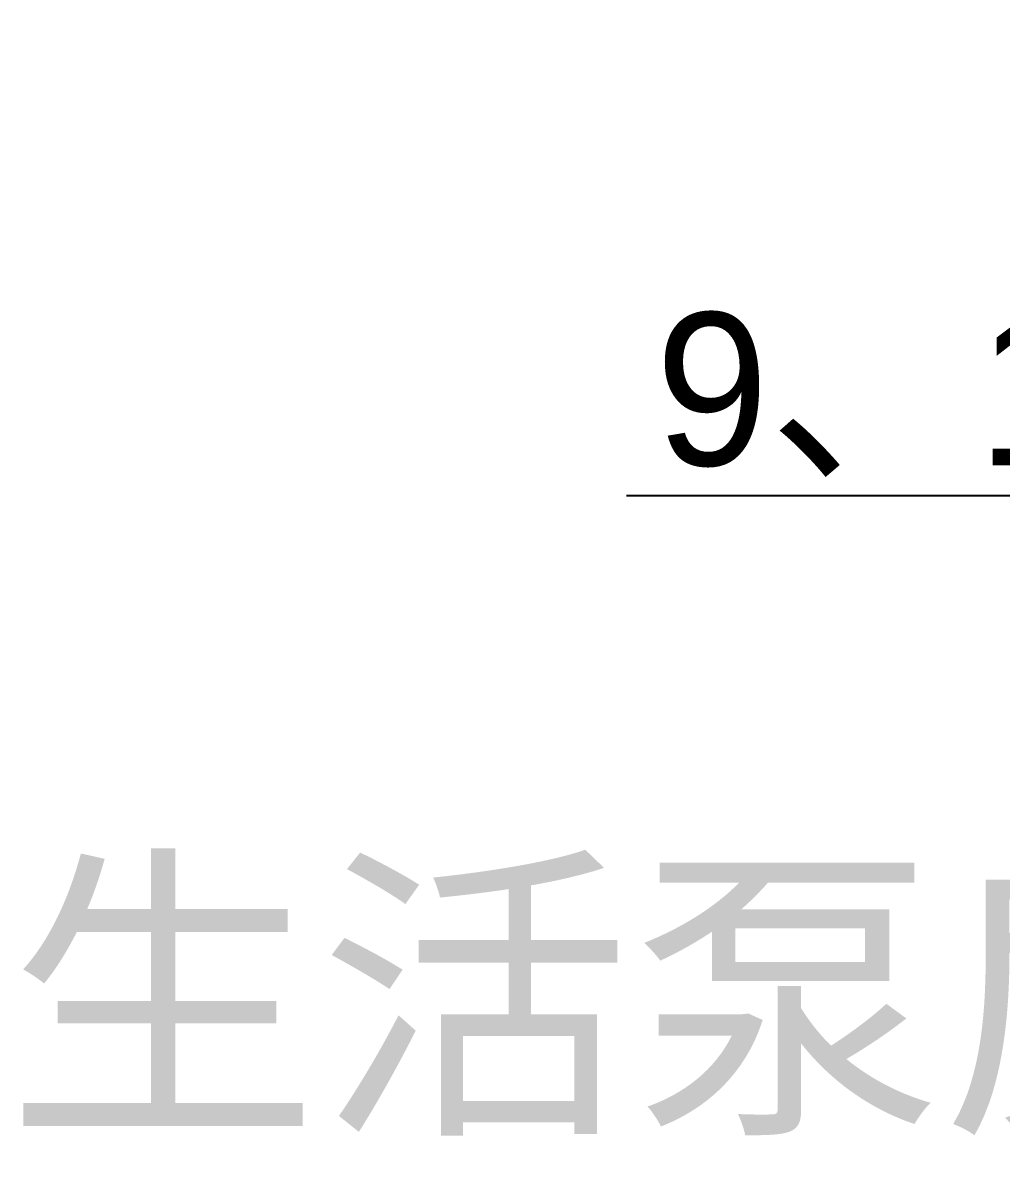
# Model space of a CAD drawing. Header units: millimetres. Extents: x 10779125 to 11142123, y -372083 to -144871.
# Drawn here: x 11104512 to 11107077, y -309128 to -306097 of the extents above; entities that cross this region are included whole.
import ezdxf
from ezdxf import colors
from ezdxf.entities.mleader import LeaderData, LeaderLine
from ezdxf.math import Vec2, Vec3

# ---------------------------------------------------------------- set-up
doc = ezdxf.new("R2010")
doc.units = ezdxf.units.MM
doc.header["$LTSCALE"] = 1000
doc.header["$MEASUREMENT"] = 0
doc.layers.get('0').update_dxf_attribs({"color": 255, "linetype": 'CONTINUOUS'})
doc.styles.get("Standard").update_dxf_attribs({"font": 'symbol.ttf'})

msp = doc.modelspace()

# ---------------------------------------------------------------- texts
msp.add_text('生活泵房梁下净高3.8米，板下净高4.2米。(建设方提供实测数据，水公司转)', height=600).set_placement((11104468.1, -308947, 79.7))

# ---------------------------------------------------------------- leaders
at = {"lineweight": -2}
ml = msp.add_multileader_mtext('Standard', dxfattribs=at)
ml.set_content('9、10、11、12', color=42)
ml.set_leader_properties(color=42)
ml.build(insert=Vec2(0, 0))
ml.multileader.update_dxf_attribs({"text_left_attachment_type": 6, "text_right_attachment_type": 6, "dogleg_length": 50, "arrow_head_size": 200})
ctx = ml.context
ctx.base_point, ctx.char_height, ctx.arrow_head_size, ctx.landing_gap_size, ctx.plane_origin = Vec3(11106933.9, -307335.9, 0), 400, 200, 20, Vec3(11111460.2, -299678.7, 0)
ctx.left_attachment, ctx.right_attachment, ctx.text_align_type = 6, 6, 2
notes = []
notes.append((ctx, [(1, (1, 1, 0), (11109957.9, -307335.9, 0), (-1, 0), 50, [(3, [(11111460.2, -299678.7, 0), (11113766, -299678.7, 0), (11115160.2, -299678.7, 0), (11117466, -299678.7, 0)], 0, [])])]))
ctx.mtext.insert, ctx.mtext.alignment, ctx.mtext.flow_direction = Vec3(11109887.9, -306855.9, 0), 3, 5
for ctx, leaders in notes:
    for number, flags, end, landing, length, lines in leaders:
        leader = LeaderData()
        leader.index, (leader.has_last_leader_line, leader.has_dogleg_vector, leader.attachment_direction) = number, flags
        leader.last_leader_point, leader.dogleg_vector, leader.dogleg_length = Vec3(end), Vec3(landing), length
        for number, points, colour, breaks in lines:
            line = LeaderLine()
            line.index, line.vertices, line.color, line.breaks = number, Vec3.list(points), colors.encode_raw_color(colour), breaks
            leader.lines.append(line)
        ctx.leaders.append(leader)

doc.saveas('drawing.dxf')
